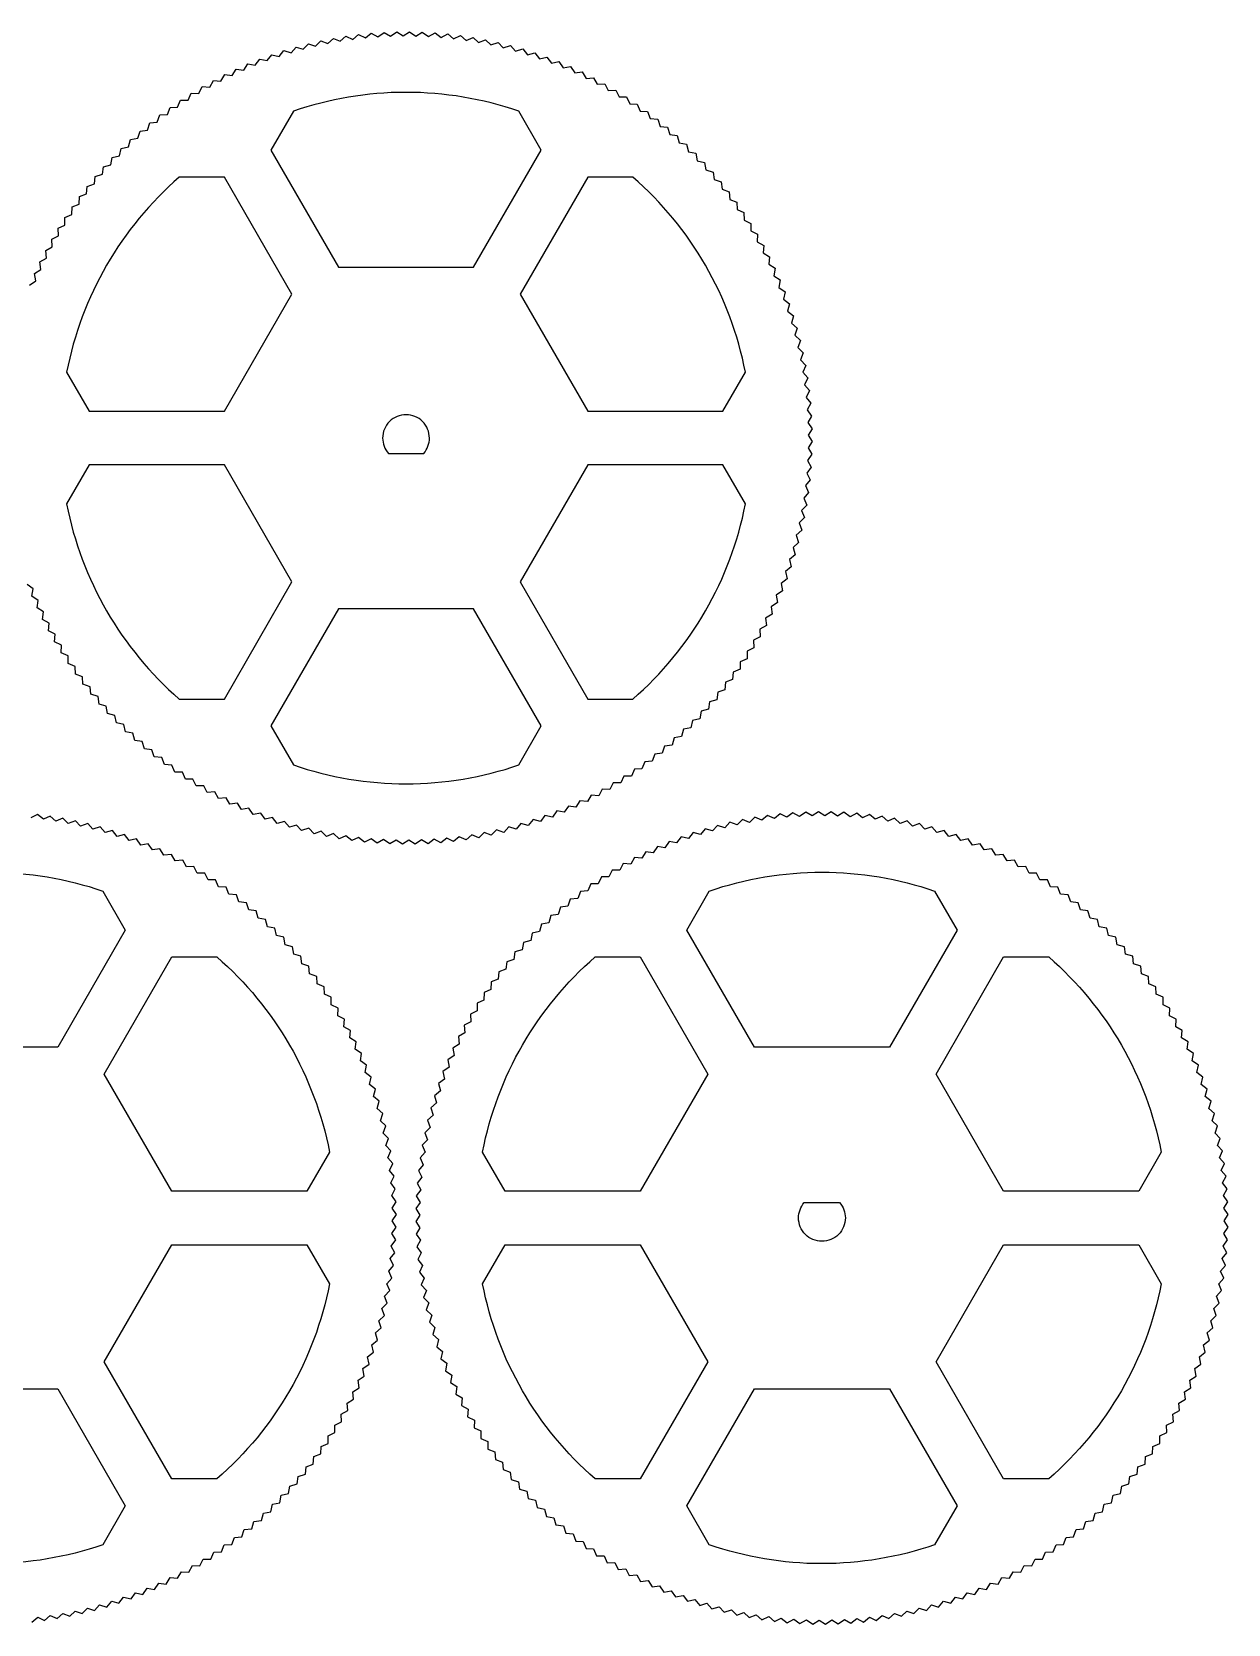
# Model space of a CAD drawing. Extents: x 10 to 440, y 14 to 290.
# Drawn here: x 370.9 to 439.9, y 198.1 to 289.9 of the extents above; entities that cross this region are included whole.
import ezdxf

# ---------------------------------------------------------------- set-up
doc = ezdxf.new("R2010")
doc.units = 0
doc.layers.add('Layer_1', color=7, linetype='CONTINUOUS')

msp = doc.modelspace()

# ---------------------------------------------------------------- linework, layer by layer
at = {"layer": 'Layer_1', "color": 7}
for p, q in [((387.98902, 289.26436), (388.30519, 289.56304)), ((388.30519, 289.56304), (388.70629, 289.39483)), ((388.70629, 289.39483), (389.03168, 289.68343)), ((389.03168, 289.68343), (389.42729, 289.5027)), ((389.42729, 289.5027), (389.76159, 289.78095)), ((389.76159, 289.78095), (390.15133, 289.58788)), ((390.15133, 289.58788), (390.49421, 289.85548)), ((390.49421, 289.85548), (390.87769, 289.65027)), ((390.87769, 289.65027), (391.2288, 289.90697)), ((391.2288, 289.90697), (391.60565, 289.68982)), ((391.60565, 289.68982), (391.96465, 289.93536)), ((391.96465, 289.93536), (392.33449, 289.70647)), ((392.33449, 289.70647), (392.70103, 289.94062)), ((392.70103, 289.94062), (393.0635, 289.70023)), ((393.0635, 289.70023), (393.43721, 289.92275)), ((393.43721, 289.92275), (393.79195, 289.67109)), ((393.79195, 289.67109), (394.17246, 289.88177)), ((394.17246, 289.88177), (394.51913, 289.61909)), ((394.51913, 289.61909), (394.90607, 289.8177)), ((394.90607, 289.8177), (395.24431, 289.54427)), ((395.24431, 289.54427), (395.6373, 289.73063)), ((395.6373, 289.73063), (395.96678, 289.44671)), ((395.96678, 289.44671), (396.36544, 289.62063)), ((396.36544, 289.62063), (396.68584, 289.3265)), ((396.68584, 289.3265), (397.08976, 289.48782)), ((397.08976, 289.48782), (397.40076, 289.18377)), ((384.48348, 288.27837), (384.74903, 288.62284)), ((384.74903, 288.62284), (385.1715, 288.51944)), ((385.1715, 288.51944), (385.44774, 288.8554)), ((385.44774, 288.8554), (385.86676, 288.73878)), ((385.86676, 288.73878), (386.15341, 289.06589)), ((386.15341, 289.06589), (386.56856, 288.93617)), ((386.56856, 288.93617), (386.86535, 289.25412)), ((386.86535, 289.25412), (387.27621, 289.11142)), ((387.27621, 289.11142), (387.58284, 289.41989)), ((387.58284, 289.41989), (387.98902, 289.26436)), ((397.40076, 289.18377), (397.80955, 289.33232)), ((397.80955, 289.33232), (398.11085, 289.01865)), ((398.11085, 289.01865), (398.5241, 289.15428)), ((398.5241, 289.15428), (398.8154, 288.8313)), ((398.8154, 288.8313), (399.23271, 288.95389)), ((399.23271, 288.95389), (399.51372, 288.62192)), ((399.51372, 288.62192), (399.93467, 288.73135)), ((399.93467, 288.73135), (400.20512, 288.39071)), ((382.46956, 287.42734), (382.70151, 287.79527)), ((382.70151, 287.79527), (383.13184, 287.73207)), ((383.13184, 287.73207), (383.37524, 288.09253)), ((383.37524, 288.09253), (383.80337, 288.01583)), ((383.80337, 288.01583), (384.05797, 288.36847)), ((384.05797, 288.36847), (384.48348, 288.27837)), ((400.20512, 288.39071), (400.6293, 288.48681)), ((400.6293, 288.48681), (400.88891, 288.13785)), ((400.88891, 288.13785), (401.3159, 288.22065)), ((401.3159, 288.22065), (401.56442, 287.86371)), ((401.56442, 287.86371), (401.9938, 287.93301)), ((401.9938, 287.93301), (402.23099, 287.56843)), ((402.23099, 287.56843), (402.66234, 287.62423)), ((402.66234, 287.62423), (402.88796, 287.25239)), ((380.54467, 286.39042), (380.74097, 286.77854)), ((380.74097, 286.77854), (381.17533, 286.75614)), ((381.17533, 286.75614), (381.38373, 287.13791)), ((381.38373, 287.13791), (381.81718, 287.10191)), ((381.81718, 287.10191), (382.03746, 287.47694)), ((382.03746, 287.47694), (382.46956, 287.42734)), ((402.88796, 287.25239), (403.32084, 287.29459)), ((403.32084, 287.29459), (403.53467, 286.91585)), ((403.53467, 286.91585), (403.96867, 286.94445)), ((403.96867, 286.94445), (404.1705, 286.55917)), ((379.31935, 285.60064), (379.49089, 286.00032)), ((379.49089, 286.00032), (379.92581, 286.00532)), ((379.92581, 286.00532), (380.10982, 286.39942)), ((380.10982, 286.39942), (380.54467, 286.39042)), ((392.46015, 286.45018), (392.46016, 286.45018)), ((404.1705, 286.55917), (404.60518, 286.57417)), ((404.60518, 286.57417), (404.79481, 286.18275)), ((404.79481, 286.18275), (405.22975, 286.18375)), ((405.22975, 286.18375), (405.40698, 285.78656)), ((405.40698, 285.78656), (405.84175, 285.77416)), ((405.84175, 285.77416), (406.00642, 285.3716)), ((378.14605, 284.73529), (378.29216, 285.14496)), ((378.29216, 285.14496), (378.7259, 285.17716)), ((378.7259, 285.17716), (378.88481, 285.58204)), ((378.88481, 285.58204), (379.31935, 285.60064)), ((386.00061, 285.36134), (384.70095, 283.10982)), ((400.30051, 283.10982), (399.00085, 285.36084)), ((406.00642, 285.3716), (406.44058, 285.3456)), ((406.44058, 285.3456), (406.59253, 284.93806)), ((406.59253, 284.93806), (407.02566, 284.89846)), ((407.02566, 284.89846), (407.16473, 284.48636)), ((377.0294, 283.79801), (377.14949, 284.21604)), ((377.14949, 284.21604), (377.58036, 284.27544)), ((377.58036, 284.27544), (377.71353, 284.68949)), ((377.71353, 284.68949), (378.14605, 284.73529)), ((407.16473, 284.48636), (407.5964, 284.43316)), ((407.5964, 284.43316), (407.72246, 284.01689)), ((407.72246, 284.01689), (408.15225, 283.95009)), ((408.15225, 283.95009), (408.26517, 283.53007)), ((375.97381, 282.79246), (376.06741, 283.21721)), ((376.06741, 283.21721), (376.4937, 283.30351)), ((376.4937, 283.30351), (376.60061, 283.72511)), ((376.60061, 283.72511), (377.0294, 283.79801)), ((384.70095, 283.10982), (388.60045, 276.35519)), ((396.40049, 276.35519), (400.30051, 283.10982)), ((408.26517, 283.53007), (408.69265, 283.44987)), ((408.69265, 283.44987), (408.79235, 283.02651)), ((408.79235, 283.02651), (409.2171, 282.93291)), ((374.98343, 281.72257), (375.05023, 282.15236)), ((375.05023, 282.15236), (375.47025, 282.26528)), ((375.47025, 282.26528), (375.55045, 282.69276)), ((375.55045, 282.69276), (375.97381, 282.79246)), ((409.2171, 282.93291), (409.3034, 282.50662)), ((409.3034, 282.50662), (409.725, 282.39971)), ((409.725, 282.39971), (409.7979, 281.97092)), ((374.10186, 281.02577), (374.51396, 281.16484)), ((374.51396, 281.16484), (374.56716, 281.59651)), ((374.56716, 281.59651), (374.98343, 281.72257)), ((382.01532, 281.56058), (379.41651, 281.56005)), ((385.91534, 274.80595), (382.01532, 281.56058)), ((402.9851, 281.55952), (399.08508, 274.80436)), ((405.58494, 281.55952), (402.9851, 281.55952)), ((409.7979, 281.97092), (410.21593, 281.85083)), ((410.21593, 281.85083), (410.27533, 281.41996)), ((410.27533, 281.41996), (410.68938, 281.28679)), ((410.68938, 281.28679), (410.73518, 280.85427)), ((373.62872, 280.00653), (373.65472, 280.44069)), ((373.65472, 280.44069), (374.06226, 280.59264)), ((374.06226, 280.59264), (374.10186, 281.02577)), ((410.73518, 280.85427), (411.14485, 280.70816)), ((411.14485, 280.70816), (411.17705, 280.27442)), ((411.17705, 280.27442), (411.58193, 280.11551)), ((372.81657, 279.22986), (373.21376, 279.40709)), ((373.21376, 279.40709), (373.22616, 279.84186)), ((373.22616, 279.84186), (373.62872, 280.00653)), ((411.58193, 280.11551), (411.60053, 279.68097)), ((411.60053, 279.68097), (412.00021, 279.50943)), ((412.00021, 279.50943), (412.00521, 279.07451)), ((372.42615, 278.60529), (372.81757, 278.79492)), ((372.44115, 278.17061), (372.42615, 278.60529)), ((372.81757, 278.79492), (372.81657, 279.22986)), ((412.00521, 279.07451), (412.39931, 278.8905)), ((412.39931, 278.8905), (412.39031, 278.45565)), ((412.39031, 278.45565), (412.77843, 278.25935)), ((371.70573, 277.32095), (372.08447, 277.53478)), ((372.05587, 277.96878), (372.44115, 278.17061)), ((372.08447, 277.53478), (372.05587, 277.96878)), ((412.77843, 278.25935), (412.75603, 277.82499)), ((412.75603, 277.82499), (413.1378, 277.61659)), ((413.1378, 277.61659), (413.1018, 277.18314)), ((371.37609, 276.66245), (371.74793, 276.88807)), ((371.43189, 276.2311), (371.37609, 276.66245)), ((371.74793, 276.88807), (371.70573, 277.32095)), ((413.1018, 277.18314), (413.47683, 276.96286)), ((413.47683, 276.96286), (413.42723, 276.53076)), ((371.06731, 275.99391), (371.43189, 276.2311)), ((371.13661, 275.56453), (371.06731, 275.99391)), ((388.60045, 276.35519), (396.40049, 276.35519)), ((413.42723, 276.53076), (413.79516, 276.29881)), ((413.79516, 276.29881), (413.73196, 275.86848)), ((413.73196, 275.86848), (414.09242, 275.62508)), ((370.77967, 275.31601), (371.13661, 275.56453)), ((382.01584, 268.05079), (385.91534, 274.80595)), ((399.08508, 274.80436), (402.9851, 268.04976)), ((414.09242, 275.62508), (414.01572, 275.19695)), ((414.01572, 275.19695), (414.36836, 274.94235)), ((414.36836, 274.94235), (414.27826, 274.51684)), ((414.27826, 274.51684), (414.62273, 274.25129)), ((414.62273, 274.25129), (414.51933, 273.82882)), ((414.51933, 273.82882), (414.85529, 273.55258)), ((414.85529, 273.55258), (414.73867, 273.13356)), ((414.73867, 273.13356), (415.06578, 272.84691)), ((415.06578, 272.84691), (414.93606, 272.43176)), ((414.93606, 272.43176), (415.25401, 272.13497)), ((415.25401, 272.13497), (415.11131, 271.72411)), ((415.11131, 271.72411), (415.41978, 271.41748)), ((415.41978, 271.41748), (415.26425, 271.0113)), ((372.91562, 270.30232), (374.2158, 268.05079)), ((410.78463, 268.04976), (412.08429, 270.30078)), ((415.26425, 271.0113), (415.56293, 270.69513)), ((415.56293, 270.69513), (415.39472, 270.29403)), ((415.39472, 270.29403), (415.68332, 269.96864)), ((415.68332, 269.96864), (415.50259, 269.57303)), ((415.50259, 269.57303), (415.78084, 269.23873)), ((415.78084, 269.23873), (415.58777, 268.84899)), ((415.58777, 268.84899), (415.85537, 268.50611)), ((415.85537, 268.50611), (415.65016, 268.12263)), ((374.2158, 268.05079), (382.01584, 268.05079)), ((392.50001, 267.85), (392.50001, 267.85)), ((402.9851, 268.04976), (410.78463, 268.04976)), ((415.65016, 268.12263), (415.90686, 267.77152)), ((415.90686, 267.77152), (415.68971, 267.39467)), ((415.68971, 267.39467), (415.93525, 267.03567)), ((415.93525, 267.03567), (415.70636, 266.66583)), ((415.70636, 266.66583), (415.94051, 266.29929)), ((391.48052, 265.6164), (393.51945, 265.6164)), ((415.92264, 265.56311), (415.67098, 265.20837)), ((415.94051, 266.29929), (415.70012, 265.93682)), ((415.70012, 265.93682), (415.92264, 265.56311)), ((374.21528, 264.94969), (372.91562, 262.69864)), ((382.01532, 264.94969), (374.21528, 264.94969)), ((385.91534, 258.19506), (382.01532, 264.94969)), ((402.98458, 264.94969), (399.08457, 258.19506)), ((410.78463, 264.94969), (402.98458, 264.94969)), ((412.08429, 262.69864), (410.78463, 264.94969)), ((415.88166, 264.82786), (415.61898, 264.48119)), ((415.67098, 265.20837), (415.88166, 264.82786)), ((415.81759, 264.09425), (415.54416, 263.75601)), ((415.54416, 263.75601), (415.73052, 263.36302)), ((415.61898, 264.48119), (415.81759, 264.09425)), ((415.73052, 263.36302), (415.4466, 263.03354)), ((415.4466, 263.03354), (415.62052, 262.63488)), ((415.48771, 261.91056), (415.18366, 261.59956)), ((415.62052, 262.63488), (415.32639, 262.31448)), ((415.32639, 262.31448), (415.48771, 261.91056)), ((415.33221, 261.19077), (415.01854, 260.88947)), ((415.18366, 261.59956), (415.33221, 261.19077)), ((415.15417, 260.47622), (414.83119, 260.18492)), ((414.83119, 260.18492), (414.95378, 259.76761)), ((415.01854, 260.88947), (415.15417, 260.47622)), ((414.95378, 259.76761), (414.62181, 259.4866)), ((414.62181, 259.4866), (414.73124, 259.06565)), ((382.01532, 251.44044), (385.91534, 258.19506)), ((399.08457, 258.19506), (402.98458, 251.44044)), ((414.4868, 258.37102), (414.13784, 258.11141)), ((414.73124, 259.06565), (414.3906, 258.7952)), ((414.3906, 258.7952), (414.4868, 258.37102)), ((370.98459, 257.80348), (370.63195, 258.05808)), ((370.90789, 257.37535), (370.98459, 257.80348)), ((371.26835, 257.13195), (370.90789, 257.37535)), ((414.22064, 257.68442), (413.8637, 257.4359)), ((413.8637, 257.4359), (413.933, 257.00652)), ((414.13784, 258.11141), (414.22064, 257.68442)), ((371.20515, 256.70162), (371.26835, 257.13195)), ((371.57308, 256.46967), (371.20515, 256.70162)), ((371.52348, 256.03757), (371.57308, 256.46967)), ((388.59993, 256.64476), (384.70043, 249.89014)), ((396.39997, 256.64476), (388.59993, 256.64476)), ((400.29999, 249.89014), (396.39997, 256.64476)), ((413.933, 257.00652), (413.56842, 256.76933)), ((413.56842, 256.76933), (413.62422, 256.33798)), ((371.89851, 255.81729), (371.52348, 256.03757)), ((371.86251, 255.38384), (371.89851, 255.81729)), ((413.29458, 255.67948), (412.91584, 255.46565)), ((412.91584, 255.46565), (412.94444, 255.03165)), ((413.62422, 256.33798), (413.25238, 256.11236)), ((413.25238, 256.11236), (413.29458, 255.67948)), ((372.24428, 255.17544), (371.86251, 255.38384)), ((372.22188, 254.74108), (372.24428, 255.17544)), ((372.61, 254.54478), (372.22188, 254.74108)), ((372.601, 254.10993), (372.61, 254.54478)), ((412.94444, 255.03165), (412.55916, 254.82982)), ((412.55916, 254.82982), (412.57416, 254.39514)), ((372.9951, 253.92592), (372.601, 254.10993)), ((373.0001, 253.491), (372.9951, 253.92592)), ((411.78655, 253.59334), (411.77415, 253.15857)), ((412.18374, 253.77057), (411.78655, 253.59334)), ((412.57416, 254.39514), (412.18274, 254.20551)), ((412.18274, 254.20551), (412.18374, 253.77057)), ((373.39978, 253.31946), (373.0001, 253.491)), ((373.41838, 252.88492), (373.39978, 253.31946)), ((373.82326, 252.72601), (373.41838, 252.88492)), ((373.85546, 252.29227), (373.82326, 252.72601)), ((411.37159, 252.9939), (411.34559, 252.55974)), ((411.77415, 253.15857), (411.37159, 252.9939)), ((374.26513, 252.14616), (373.85546, 252.29227)), ((374.31093, 251.71364), (374.26513, 252.14616)), ((410.48635, 251.83559), (410.43315, 251.40392)), ((410.89845, 251.97466), (410.48635, 251.83559)), ((410.93805, 252.40779), (410.89845, 251.97466)), ((411.34559, 252.55974), (410.93805, 252.40779)), ((374.72498, 251.58047), (374.31093, 251.71364)), ((374.78438, 251.1496), (374.72498, 251.58047)), ((375.20241, 251.02951), (374.78438, 251.1496)), ((375.27531, 250.60072), (375.20241, 251.02951)), ((379.416, 251.44044), (382.01532, 251.44044)), ((402.98458, 251.44044), (405.58443, 251.44044)), ((409.95008, 250.84807), (409.53006, 250.73515)), ((410.01688, 251.27786), (409.95008, 250.84807)), ((410.43315, 251.40392), (410.01688, 251.27786)), ((375.69691, 250.49381), (375.27531, 250.60072)), ((375.78321, 250.06752), (375.69691, 250.49381)), ((376.20796, 249.97392), (375.78321, 250.06752)), ((376.30766, 249.55056), (376.20796, 249.97392)), ((409.0265, 250.20797), (408.9329, 249.78322)), ((409.44986, 250.30767), (409.0265, 250.20797)), ((409.53006, 250.73515), (409.44986, 250.30767)), ((376.73514, 249.47036), (376.30766, 249.55056)), ((376.84806, 249.05034), (376.73514, 249.47036)), ((377.27785, 248.98354), (376.84806, 249.05034)), ((384.70043, 249.89014), (386.00009, 247.63858)), ((398.99981, 247.63858), (400.29999, 249.89014)), ((407.97091, 249.20242), (407.85082, 248.78439)), ((408.3997, 249.27532), (407.97091, 249.20242)), ((408.50661, 249.69692), (408.3997, 249.27532)), ((408.9329, 249.78322), (408.50661, 249.69692)), ((377.40391, 248.56727), (377.27785, 248.98354)), ((377.83558, 248.51407), (377.40391, 248.56727)), ((377.97465, 248.10197), (377.83558, 248.51407)), ((378.40778, 248.06237), (377.97465, 248.10197)), ((406.85426, 248.26514), (406.70815, 247.85547)), ((407.28678, 248.31094), (406.85426, 248.26514)), ((407.41995, 248.72499), (407.28678, 248.31094)), ((407.85082, 248.78439), (407.41995, 248.72499)), ((378.55973, 247.65483), (378.40778, 248.06237)), ((378.99389, 247.62883), (378.55973, 247.65483)), ((379.15856, 247.22627), (378.99389, 247.62883)), ((379.59333, 247.21387), (379.15856, 247.22627)), ((379.77056, 246.81668), (379.59333, 247.21387)), ((405.68096, 247.39979), (405.50942, 247.00011)), ((406.1155, 247.41839), (405.68096, 247.39979)), ((406.27441, 247.82327), (406.1155, 247.41839)), ((406.70815, 247.85547), (406.27441, 247.82327)), ((380.2055, 246.81768), (379.77056, 246.81668)), ((380.39513, 246.42626), (380.2055, 246.81768)), ((380.82981, 246.44126), (380.39513, 246.42626)), ((381.03164, 246.05598), (380.82981, 246.44126)), ((403.82498, 246.24429), (403.61658, 245.86252)), ((404.25934, 246.22189), (403.82498, 246.24429)), ((404.45564, 246.61001), (404.25934, 246.22189)), ((404.89049, 246.60101), (404.45564, 246.61001)), ((405.0745, 246.99511), (404.89049, 246.60101)), ((405.50942, 247.00011), (405.0745, 246.99511)), ((381.46564, 246.08458), (381.03164, 246.05598)), ((381.67947, 245.70584), (381.46564, 246.08458)), ((382.11235, 245.74804), (381.67947, 245.70584)), ((382.33797, 245.3762), (382.11235, 245.74804)), ((382.76932, 245.432), (382.33797, 245.3762)), ((383.00651, 245.06742), (382.76932, 245.432)), ((402.53075, 245.57309), (402.2988, 245.20516)), ((402.96285, 245.52349), (402.53075, 245.57309)), ((403.18313, 245.89852), (402.96285, 245.52349)), ((403.61658, 245.86252), (403.18313, 245.89852)), ((371.23872, 244.78052), (370.84898, 244.58745)), ((371.57302, 244.50227), (371.23872, 244.78052)), ((371.96863, 244.683), (371.57302, 244.50227)), ((372.29402, 244.3944), (371.96863, 244.683)), ((372.69512, 244.56261), (372.29402, 244.3944)), ((373.01129, 244.26393), (372.69512, 244.56261)), ((373.41747, 244.41946), (373.01129, 244.26393)), ((373.7241, 244.11099), (373.41747, 244.41946)), ((383.43589, 245.13672), (383.00651, 245.06742)), ((383.68441, 244.77978), (383.43589, 245.13672)), ((384.1114, 244.86258), (383.68441, 244.77978)), ((384.37101, 244.51362), (384.1114, 244.86258)), ((384.79519, 244.60972), (384.37101, 244.51362)), ((385.06564, 244.26908), (384.79519, 244.60972)), ((399.82881, 244.48099), (399.55257, 244.14503)), ((400.25128, 244.37759), (399.82881, 244.48099)), ((400.51683, 244.72206), (400.25128, 244.37759)), ((400.94234, 244.63196), (400.51683, 244.72206)), ((401.19694, 244.9846), (400.94234, 244.63196)), ((401.62507, 244.9079), (401.19694, 244.9846)), ((401.86847, 245.26836), (401.62507, 244.9079)), ((402.2988, 245.20516), (401.86847, 245.26836)), ((411.91055, 244.48739), (411.59955, 244.18334)), ((412.31447, 244.32607), (411.91055, 244.48739)), ((412.63487, 244.6202), (412.31447, 244.32607)), ((413.03353, 244.44628), (412.63487, 244.6202)), ((413.36301, 244.7302), (413.03353, 244.44628)), ((413.756, 244.54384), (413.36301, 244.7302)), ((414.09424, 244.81727), (413.756, 244.54384)), ((414.48118, 244.61866), (414.09424, 244.81727)), ((414.82785, 244.88134), (414.48118, 244.61866)), ((415.20836, 244.67066), (414.82785, 244.88134)), ((415.5631, 244.92232), (415.20836, 244.67066)), ((415.93681, 244.6998), (415.5631, 244.92232)), ((416.29928, 244.94019), (415.93681, 244.6998)), ((416.66582, 244.70604), (416.29928, 244.94019)), ((417.03566, 244.93493), (416.66582, 244.70604)), ((417.39466, 244.68939), (417.03566, 244.93493)), ((417.77151, 244.90654), (417.39466, 244.68939)), ((418.12262, 244.64984), (417.77151, 244.90654)), ((418.5061, 244.85505), (418.12262, 244.64984)), ((418.84898, 244.58745), (418.5061, 244.85505)), ((419.23872, 244.78052), (418.84898, 244.58745)), ((419.57302, 244.50227), (419.23872, 244.78052)), ((419.96863, 244.683), (419.57302, 244.50227)), ((420.29402, 244.3944), (419.96863, 244.683)), ((420.69512, 244.56261), (420.29402, 244.3944)), ((421.01129, 244.26393), (420.69512, 244.56261)), ((421.41747, 244.41946), (421.01129, 244.26393)), ((421.7241, 244.11099), (421.41747, 244.41946)), ((374.13496, 244.25369), (373.7241, 244.11099)), ((374.43175, 243.93574), (374.13496, 244.25369)), ((374.8469, 244.06546), (374.43175, 243.93574)), ((375.13355, 243.73835), (374.8469, 244.06546)), ((375.55257, 243.85497), (375.13355, 243.73835)), ((375.82881, 243.51901), (375.55257, 243.85497)), ((376.25128, 243.62241), (375.82881, 243.51901)), ((376.51683, 243.27794), (376.25128, 243.62241)), ((385.48659, 244.37851), (385.06564, 244.26908)), ((385.7676, 244.04654), (385.48659, 244.37851)), ((386.18491, 244.16913), (385.7676, 244.04654)), ((386.47621, 243.84615), (386.18491, 244.16913)), ((386.88946, 243.98178), (386.47621, 243.84615)), ((387.19076, 243.66811), (386.88946, 243.98178)), ((387.59955, 243.81666), (387.19076, 243.66811)), ((387.91055, 243.51261), (387.59955, 243.81666)), ((388.31447, 243.67393), (387.91055, 243.51261)), ((388.63487, 243.3798), (388.31447, 243.67393)), ((389.03353, 243.55372), (388.63487, 243.3798)), ((389.36301, 243.2698), (389.03353, 243.55372)), ((395.57302, 243.49773), (395.23872, 243.21948)), ((395.96863, 243.317), (395.57302, 243.49773)), ((396.29402, 243.6056), (395.96863, 243.317)), ((396.69512, 243.43739), (396.29402, 243.6056)), ((397.01129, 243.73607), (396.69512, 243.43739)), ((397.41747, 243.58054), (397.01129, 243.73607)), ((397.7241, 243.88901), (397.41747, 243.58054)), ((398.13496, 243.74631), (397.7241, 243.88901)), ((398.43175, 244.06426), (398.13496, 243.74631)), ((398.8469, 243.93454), (398.43175, 244.06426)), ((399.13355, 244.26165), (398.8469, 243.93454)), ((399.55257, 244.14503), (399.13355, 244.26165)), ((408.37101, 243.48638), (408.1114, 243.13742)), ((408.79519, 243.39028), (408.37101, 243.48638)), ((409.06564, 243.73092), (408.79519, 243.39028)), ((409.48659, 243.62149), (409.06564, 243.73092)), ((409.7676, 243.95346), (409.48659, 243.62149)), ((410.18491, 243.83087), (409.7676, 243.95346)), ((410.47621, 244.15385), (410.18491, 243.83087)), ((410.88946, 244.01822), (410.47621, 244.15385)), ((411.19076, 244.33189), (410.88946, 244.01822)), ((411.59955, 244.18334), (411.19076, 244.33189)), ((422.13496, 244.25369), (421.7241, 244.11099)), ((422.43175, 243.93574), (422.13496, 244.25369)), ((422.8469, 244.06546), (422.43175, 243.93574)), ((423.13355, 243.73835), (422.8469, 244.06546)), ((423.55257, 243.85497), (423.13355, 243.73835)), ((423.82881, 243.51901), (423.55257, 243.85497)), ((424.25128, 243.62241), (423.82881, 243.51901)), ((424.51683, 243.27794), (424.25128, 243.62241)), ((376.94234, 243.36804), (376.51683, 243.27794)), ((377.19694, 243.0154), (376.94234, 243.36804)), ((377.62507, 243.0921), (377.19694, 243.0154)), ((377.86847, 242.73164), (377.62507, 243.0921)), ((378.2988, 242.79484), (377.86847, 242.73164)), ((378.53075, 242.42691), (378.2988, 242.79484)), ((389.756, 243.45616), (389.36301, 243.2698)), ((390.09424, 243.18273), (389.756, 243.45616)), ((390.48118, 243.38134), (390.09424, 243.18273)), ((390.82785, 243.11866), (390.48118, 243.38134)), ((391.20836, 243.32934), (390.82785, 243.11866)), ((391.5631, 243.07768), (391.20836, 243.32934)), ((391.93681, 243.3002), (391.5631, 243.07768)), ((392.29928, 243.05981), (391.93681, 243.3002)), ((392.66582, 243.29396), (392.29928, 243.05981)), ((393.03566, 243.06507), (392.66582, 243.29396)), ((393.39466, 243.31061), (393.03566, 243.06507)), ((393.77151, 243.09346), (393.39466, 243.31061)), ((394.12262, 243.35016), (393.77151, 243.09346)), ((394.5061, 243.14495), (394.12262, 243.35016)), ((394.84898, 243.41255), (394.5061, 243.14495)), ((395.23872, 243.21948), (394.84898, 243.41255)), ((406.33797, 242.6238), (406.11235, 242.25196)), ((406.76932, 242.568), (406.33797, 242.6238)), ((407.00651, 242.93258), (406.76932, 242.568)), ((407.43589, 242.86328), (407.00651, 242.93258)), ((407.68441, 243.22022), (407.43589, 242.86328)), ((408.1114, 243.13742), (407.68441, 243.22022)), ((424.94234, 243.36804), (424.51683, 243.27794)), ((425.19694, 243.0154), (424.94234, 243.36804)), ((425.62507, 243.0921), (425.19694, 243.0154)), ((425.86847, 242.73164), (425.62507, 243.0921)), ((426.2988, 242.79484), (425.86847, 242.73164)), ((426.53075, 242.42691), (426.2988, 242.79484)), ((378.96285, 242.47651), (378.53075, 242.42691)), ((379.18313, 242.10148), (378.96285, 242.47651)), ((379.61658, 242.13748), (379.18313, 242.10148)), ((379.82498, 241.75571), (379.61658, 242.13748)), ((380.25934, 241.77811), (379.82498, 241.75571)), ((380.45564, 241.38999), (380.25934, 241.77811)), ((405.03164, 241.94402), (404.82981, 241.55874)), ((405.46564, 241.91542), (405.03164, 241.94402)), ((405.67947, 242.29416), (405.46564, 241.91542)), ((406.11235, 242.25196), (405.67947, 242.29416)), ((426.96285, 242.47651), (426.53075, 242.42691)), ((427.18313, 242.10148), (426.96285, 242.47651)), ((427.61658, 242.13748), (427.18313, 242.10148)), ((427.82498, 241.75571), (427.61658, 242.13748)), ((428.25934, 241.77811), (427.82498, 241.75571)), ((428.45564, 241.38999), (428.25934, 241.77811)), ((380.89049, 241.39899), (380.45564, 241.38999)), ((381.0745, 241.00489), (380.89049, 241.39899)), ((381.50942, 240.99989), (381.0745, 241.00489)), ((381.68096, 240.60021), (381.50942, 240.99989)), ((403.15856, 240.77373), (402.99389, 240.37117)), ((403.59333, 240.78613), (403.15856, 240.77373)), ((403.77056, 241.18332), (403.59333, 240.78613)), ((404.2055, 241.18232), (403.77056, 241.18332)), ((404.39513, 241.57374), (404.2055, 241.18232)), ((404.82981, 241.55874), (404.39513, 241.57374)), ((428.89049, 241.39899), (428.45564, 241.38999)), ((429.0745, 241.00489), (428.89049, 241.39899)), ((429.50942, 240.99989), (429.0745, 241.00489)), ((429.68096, 240.60021), (429.50942, 240.99989)), ((374.99981, 240.36142), (376.29999, 238.10986)), ((382.1155, 240.58161), (381.68096, 240.60021)), ((382.27441, 240.17673), (382.1155, 240.58161)), ((382.70815, 240.14453), (382.27441, 240.17673)), ((382.85426, 239.73486), (382.70815, 240.14453)), ((401.97465, 239.89803), (401.83558, 239.48593)), ((402.40778, 239.93763), (401.97465, 239.89803)), ((402.55973, 240.34517), (402.40778, 239.93763)), ((402.99389, 240.37117), (402.55973, 240.34517)), ((408.70043, 238.10986), (410.00009, 240.36142)), ((422.99981, 240.36142), (424.29999, 238.10986)), ((430.1155, 240.58161), (429.68096, 240.60021)), ((430.27441, 240.17673), (430.1155, 240.58161)), ((430.70815, 240.14453), (430.27441, 240.17673)), ((430.85426, 239.73486), (430.70815, 240.14453)), ((383.28678, 239.68906), (382.85426, 239.73486)), ((383.41995, 239.27501), (383.28678, 239.68906)), ((383.85082, 239.21561), (383.41995, 239.27501)), ((383.97091, 238.79758), (383.85082, 239.21561)), ((400.84806, 238.94966), (400.73514, 238.52964)), ((401.27785, 239.01646), (400.84806, 238.94966)), ((401.40391, 239.43273), (401.27785, 239.01646)), ((401.83558, 239.48593), (401.40391, 239.43273)), ((431.28678, 239.68906), (430.85426, 239.73486)), ((431.41995, 239.27501), (431.28678, 239.68906)), ((431.85082, 239.21561), (431.41995, 239.27501)), ((431.97091, 238.79758), (431.85082, 239.21561)), ((376.29999, 238.10986), (372.39997, 231.35524)), ((384.3997, 238.72468), (383.97091, 238.79758)), ((384.50661, 238.30308), (384.3997, 238.72468)), ((384.9329, 238.21678), (384.50661, 238.30308)), ((385.0265, 237.79203), (384.9329, 238.21678)), ((400.20796, 238.02608), (399.78321, 237.93248)), ((400.30766, 238.44944), (400.20796, 238.02608)), ((400.73514, 238.52964), (400.30766, 238.44944)), ((412.59993, 231.35524), (408.70043, 238.10986)), ((424.29999, 238.10986), (420.39997, 231.35524)), ((432.3997, 238.72468), (431.97091, 238.79758)), ((432.50661, 238.30308), (432.3997, 238.72468)), ((432.9329, 238.21678), (432.50661, 238.30308)), ((433.0265, 237.79203), (432.9329, 238.21678)), ((385.44986, 237.69233), (385.0265, 237.79203)), ((385.53006, 237.26485), (385.44986, 237.69233)), ((385.95008, 237.15193), (385.53006, 237.26485)), ((386.01688, 236.72214), (385.95008, 237.15193)), ((399.27531, 237.39928), (399.20241, 236.97049)), ((399.69691, 237.50619), (399.27531, 237.39928)), ((399.78321, 237.93248), (399.69691, 237.50619)), ((433.44986, 237.69233), (433.0265, 237.79203)), ((433.53006, 237.26485), (433.44986, 237.69233)), ((433.95008, 237.15193), (433.53006, 237.26485)), ((434.01688, 236.72214), (433.95008, 237.15193)), ((375.08457, 229.80494), (378.98458, 236.55956)), ((378.98458, 236.55956), (381.58443, 236.55956)), ((386.43315, 236.59608), (386.01688, 236.72214)), ((386.48635, 236.16441), (386.43315, 236.59608)), ((386.89845, 236.02534), (386.48635, 236.16441)), ((398.31093, 236.28636), (398.26513, 235.85384)), ((398.72498, 236.41953), (398.31093, 236.28636)), ((398.78438, 236.8504), (398.72498, 236.41953)), ((399.20241, 236.97049), (398.78438, 236.8504)), ((403.416, 236.55956), (406.01532, 236.55956)), ((406.01532, 236.55956), (409.91534, 229.80494)), ((423.08457, 229.80494), (426.98458, 236.55956)), ((426.98458, 236.55956), (429.58443, 236.55956)), ((434.43315, 236.59608), (434.01688, 236.72214)), ((434.48635, 236.16441), (434.43315, 236.59608)), ((434.89845, 236.02534), (434.48635, 236.16441)), ((386.93805, 235.59221), (386.89845, 236.02534)), ((387.34559, 235.44026), (386.93805, 235.59221)), ((387.37159, 235.0061), (387.34559, 235.44026)), ((397.82326, 235.27399), (397.41838, 235.11508)), ((397.85546, 235.70773), (397.82326, 235.27399)), ((398.26513, 235.85384), (397.85546, 235.70773)), ((434.93805, 235.59221), (434.89845, 236.02534)), ((435.34559, 235.44026), (434.93805, 235.59221)), ((435.37159, 235.0061), (435.34559, 235.44026)), ((387.77415, 234.84143), (387.37159, 235.0061)), ((387.78655, 234.40666), (387.77415, 234.84143)), ((388.18374, 234.22943), (387.78655, 234.40666)), ((397.0001, 234.509), (396.9951, 234.07408)), ((397.39978, 234.68054), (397.0001, 234.509)), ((397.41838, 235.11508), (397.39978, 234.68054)), ((435.77415, 234.84143), (435.37159, 235.0061)), ((435.78655, 234.40666), (435.77415, 234.84143)), ((436.18374, 234.22943), (435.78655, 234.40666)), ((388.18274, 233.79449), (388.18374, 234.22943)), ((388.57416, 233.60486), (388.18274, 233.79449)), ((388.55916, 233.17018), (388.57416, 233.60486)), ((396.61, 233.45522), (396.22188, 233.25892)), ((396.9951, 234.07408), (396.601, 233.89007)), ((396.601, 233.89007), (396.61, 233.45522)), ((436.18274, 233.79449), (436.18374, 234.22943)), ((436.57416, 233.60486), (436.18274, 233.79449)), ((436.55916, 233.17018), (436.57416, 233.60486)), ((388.94444, 232.96835), (388.55916, 233.17018)), ((388.91584, 232.53435), (388.94444, 232.96835)), ((389.29458, 232.32052), (388.91584, 232.53435)), ((396.24428, 232.82456), (395.86251, 232.61616)), ((395.86251, 232.61616), (395.89851, 232.18271)), ((396.22188, 233.25892), (396.24428, 232.82456)), ((436.94444, 232.96835), (436.55916, 233.17018)), ((436.91584, 232.53435), (436.94444, 232.96835)), ((437.29458, 232.32052), (436.91584, 232.53435)), ((389.25238, 231.88764), (389.29458, 232.32052)), ((389.62422, 231.66202), (389.25238, 231.88764)), ((389.56842, 231.23067), (389.62422, 231.66202)), ((395.89851, 232.18271), (395.52348, 231.96243)), ((395.52348, 231.96243), (395.57308, 231.53033)), ((437.25238, 231.88764), (437.29458, 232.32052)), ((437.62422, 231.66202), (437.25238, 231.88764)), ((437.56842, 231.23067), (437.62422, 231.66202)), ((372.39997, 231.35524), (364.59993, 231.35524)), ((389.933, 230.99348), (389.56842, 231.23067)), ((389.8637, 230.5641), (389.933, 230.99348)), ((395.26835, 230.86805), (394.90789, 230.62465)), ((394.90789, 230.62465), (394.98459, 230.19652)), ((395.57308, 231.53033), (395.20515, 231.29838)), ((395.20515, 231.29838), (395.26835, 230.86805)), ((420.39997, 231.35524), (412.59993, 231.35524)), ((437.933, 230.99348), (437.56842, 231.23067)), ((437.8637, 230.5641), (437.933, 230.99348)), ((378.98458, 223.05031), (375.08457, 229.80494)), ((390.22064, 230.31558), (389.8637, 230.5641)), ((390.13784, 229.88859), (390.22064, 230.31558)), ((390.4868, 229.62898), (390.13784, 229.88859)), ((394.98459, 230.19652), (394.63195, 229.94192)), ((394.63195, 229.94192), (394.72205, 229.51641)), ((409.91534, 229.80494), (406.01532, 223.05031)), ((426.98458, 223.05031), (423.08457, 229.80494)), ((438.22064, 230.31558), (437.8637, 230.5641)), ((438.13784, 229.88859), (438.22064, 230.31558)), ((438.4868, 229.62898), (438.13784, 229.88859)), ((390.3906, 229.2048), (390.4868, 229.62898)), ((390.73124, 228.93435), (390.3906, 229.2048)), ((390.62181, 228.5134), (390.73124, 228.93435)), ((394.48098, 228.82839), (394.14502, 228.55215)), ((394.72205, 229.51641), (394.37758, 229.25086)), ((394.37758, 229.25086), (394.48098, 228.82839)), ((438.3906, 229.2048), (438.4868, 229.62898)), ((438.73124, 228.93435), (438.3906, 229.2048)), ((438.62181, 228.5134), (438.73124, 228.93435)), ((390.95378, 228.23239), (390.62181, 228.5134)), ((390.83119, 227.81508), (390.95378, 228.23239)), ((394.26164, 228.13313), (393.93453, 227.84648)), ((394.14502, 228.55215), (394.26164, 228.13313)), ((438.95378, 228.23239), (438.62181, 228.5134)), ((438.83119, 227.81508), (438.95378, 228.23239)), ((391.15417, 227.52378), (390.83119, 227.81508)), ((391.01854, 227.11053), (391.15417, 227.52378)), ((391.33221, 226.80923), (391.01854, 227.11053)), ((394.06425, 227.43133), (393.7463, 227.13454)), ((393.7463, 227.13454), (393.889, 226.72368)), ((393.93453, 227.84648), (394.06425, 227.43133)), ((439.15417, 227.52378), (438.83119, 227.81508)), ((439.01854, 227.11053), (439.15417, 227.52378)), ((439.33221, 226.80923), (439.01854, 227.11053)), ((391.18366, 226.40044), (391.33221, 226.80923)), ((391.48771, 226.08944), (391.18366, 226.40044)), ((391.32639, 225.68552), (391.48771, 226.08944)), ((393.889, 226.72368), (393.58053, 226.41705)), ((393.58053, 226.41705), (393.73606, 226.01087)), ((439.18366, 226.40044), (439.33221, 226.80923)), ((439.48771, 226.08944), (439.18366, 226.40044)), ((439.32639, 225.68552), (439.48771, 226.08944)), ((388.08429, 225.30136), (386.78463, 223.05031)), ((391.62052, 225.36512), (391.32639, 225.68552)), ((391.4466, 224.96646), (391.62052, 225.36512)), ((393.60559, 225.2936), (393.31699, 224.96821)), ((393.73606, 226.01087), (393.43738, 225.6947)), ((393.43738, 225.6947), (393.60559, 225.2936)), ((398.21528, 223.05031), (396.91562, 225.30136)), ((436.08429, 225.30136), (434.78463, 223.05031)), ((439.62052, 225.36512), (439.32639, 225.68552)), ((439.4466, 224.96646), (439.62052, 225.36512)), ((391.73052, 224.63698), (391.4466, 224.96646)), ((391.54416, 224.24399), (391.73052, 224.63698)), ((391.81759, 223.90575), (391.54416, 224.24399)), ((393.49772, 224.5726), (393.21947, 224.2383)), ((393.21947, 224.2383), (393.41254, 223.84856)), ((393.31699, 224.96821), (393.49772, 224.5726)), ((439.73052, 224.63698), (439.4466, 224.96646)), ((439.54416, 224.24399), (439.73052, 224.63698)), ((439.81759, 223.90575), (439.54416, 224.24399)), ((391.61898, 223.51881), (391.81759, 223.90575)), ((391.88166, 223.17214), (391.61898, 223.51881)), ((393.41254, 223.84856), (393.14494, 223.50568)), ((393.14494, 223.50568), (393.35015, 223.1222)), ((439.61898, 223.51881), (439.81759, 223.90575)), ((439.88166, 223.17214), (439.61898, 223.51881)), ((386.78463, 223.05031), (378.98458, 223.05031)), ((391.67098, 222.79163), (391.88166, 223.17214)), ((391.92264, 222.43689), (391.67098, 222.79163)), ((391.70012, 222.06318), (391.92264, 222.43689)), ((393.3106, 222.39424), (393.06506, 222.03524)), ((393.35015, 223.1222), (393.09345, 222.77109)), ((393.09345, 222.77109), (393.3106, 222.39424)), ((406.01532, 223.05031), (398.21528, 223.05031)), ((415.48052, 222.3836), (417.51945, 222.3836)), ((434.78463, 223.05031), (426.98458, 223.05031)), ((439.67098, 222.79163), (439.88166, 223.17214)), ((439.92264, 222.43689), (439.67098, 222.79163)), ((439.70012, 222.06318), (439.92264, 222.43689)), ((391.94051, 221.70071), (391.70012, 222.06318)), ((391.70636, 221.33417), (391.94051, 221.70071)), ((393.29395, 221.6654), (393.0598, 221.29886)), ((393.06506, 222.03524), (393.29395, 221.6654)), ((439.94051, 221.70071), (439.70012, 222.06318)), ((439.70636, 221.33417), (439.94051, 221.70071)), ((391.68971, 220.60533), (391.93525, 220.96433)), ((391.90686, 220.22848), (391.68971, 220.60533)), ((391.93525, 220.96433), (391.70636, 221.33417)), ((393.0598, 221.29886), (393.30019, 220.93639)), ((393.30019, 220.93639), (393.07767, 220.56268)), ((393.07767, 220.56268), (393.32933, 220.20794)), ((439.68971, 220.60533), (439.93525, 220.96433)), ((439.90686, 220.22848), (439.68971, 220.60533)), ((439.93525, 220.96433), (439.70636, 221.33417)), ((375.08508, 213.19564), (378.9851, 219.95024)), ((378.9851, 219.95024), (386.78463, 219.95024)), ((386.78463, 219.95024), (388.08429, 217.69922)), ((391.65016, 219.87737), (391.90686, 220.22848)), ((391.85537, 219.49389), (391.65016, 219.87737)), ((393.32933, 220.20794), (393.11865, 219.82743)), ((393.11865, 219.82743), (393.38133, 219.48076)), ((396.91562, 217.69768), (398.2158, 219.94921)), ((398.2158, 219.94921), (406.01584, 219.94921)), ((406.01584, 219.94921), (409.91534, 213.19405)), ((416.50001, 220.15), (416.50001, 220.15)), ((423.08508, 213.19564), (426.9851, 219.95024)), ((426.9851, 219.95024), (434.78463, 219.95024)), ((434.78463, 219.95024), (436.08429, 217.69922)), ((439.65016, 219.87737), (439.90686, 220.22848)), ((439.85537, 219.49389), (439.65016, 219.87737)), ((391.50259, 218.42697), (391.78084, 218.76127)), ((391.58777, 219.15101), (391.85537, 219.49389)), ((391.78084, 218.76127), (391.58777, 219.15101)), ((393.38133, 219.48076), (393.18272, 219.09382)), ((393.18272, 219.09382), (393.45615, 218.75558)), ((393.45615, 218.75558), (393.26979, 218.36259)), ((439.50259, 218.42697), (439.78084, 218.76127)), ((439.58777, 219.15101), (439.85537, 219.49389)), ((439.78084, 218.76127), (439.58777, 219.15101)), ((391.39472, 217.70597), (391.68332, 218.03136)), ((391.68332, 218.03136), (391.50259, 218.42697)), ((393.26979, 218.36259), (393.55371, 218.03311)), ((393.55371, 218.03311), (393.37979, 217.63445)), ((439.39472, 217.70597), (439.68332, 218.03136)), ((439.68332, 218.03136), (439.50259, 218.42697)), ((391.26425, 216.9887), (391.56293, 217.30487)), ((391.41978, 216.58252), (391.26425, 216.9887)), ((391.56293, 217.30487), (391.39472, 217.70597)), ((393.37979, 217.63445), (393.67392, 217.31405)), ((393.67392, 217.31405), (393.5126, 216.91013)), ((393.5126, 216.91013), (393.81665, 216.59913)), ((439.26425, 216.9887), (439.56293, 217.30487)), ((439.41978, 216.58252), (439.26425, 216.9887)), ((439.56293, 217.30487), (439.39472, 217.70597)), ((391.11131, 216.27589), (391.41978, 216.58252)), ((391.25401, 215.86503), (391.11131, 216.27589)), ((393.81665, 216.59913), (393.6681, 216.19034)), ((393.6681, 216.19034), (393.98177, 215.88904)), ((439.11131, 216.27589), (439.41978, 216.58252)), ((439.25401, 215.86503), (439.11131, 216.27589)), ((390.73867, 214.86644), (391.06578, 215.15309)), ((390.93606, 215.56824), (391.25401, 215.86503)), ((391.06578, 215.15309), (390.93606, 215.56824)), ((393.98177, 215.88904), (393.84614, 215.47579)), ((393.84614, 215.47579), (394.16912, 215.18449)), ((394.16912, 215.18449), (394.04653, 214.76718)), ((438.73867, 214.86644), (439.06578, 215.15309)), ((438.93606, 215.56824), (439.25401, 215.86503)), ((439.06578, 215.15309), (438.93606, 215.56824)), ((390.51933, 214.17118), (390.85529, 214.44742)), ((390.62273, 213.74871), (390.51933, 214.17118)), ((390.85529, 214.44742), (390.73867, 214.86644)), ((394.04653, 214.76718), (394.3785, 214.48617)), ((394.3785, 214.48617), (394.26907, 214.06522)), ((438.51933, 214.17118), (438.85529, 214.44742)), ((438.62273, 213.74871), (438.51933, 214.17118)), ((438.85529, 214.44742), (438.73867, 214.86644)), ((378.9851, 206.44048), (375.08508, 213.19564)), ((390.27826, 213.48316), (390.62273, 213.74871)), ((390.36836, 213.05765), (390.27826, 213.48316)), ((394.26907, 214.06522), (394.60971, 213.79477)), ((394.60971, 213.79477), (394.51351, 213.37059)), ((394.51351, 213.37059), (394.86247, 213.11098)), ((409.91534, 213.19405), (406.01532, 206.43942)), ((426.9851, 206.44048), (423.08508, 213.19564)), ((438.27826, 213.48316), (438.62273, 213.74871)), ((438.36836, 213.05765), (438.27826, 213.48316)), ((389.73196, 212.13152), (390.09242, 212.37492)), ((390.01572, 212.80305), (390.36836, 213.05765)), ((390.09242, 212.37492), (390.01572, 212.80305)), ((394.86247, 213.11098), (394.77967, 212.68399)), ((394.77967, 212.68399), (395.13661, 212.43547)), ((395.13661, 212.43547), (395.06731, 212.00609)), ((437.73196, 212.13152), (438.09242, 212.37492)), ((438.01572, 212.80305), (438.36836, 213.05765)), ((438.09242, 212.37492), (438.01572, 212.80305)), ((364.60045, 211.64481), (372.40049, 211.64481)), ((372.40049, 211.64481), (376.30051, 204.89018)), ((389.42723, 211.46924), (389.79516, 211.70119)), ((389.47683, 211.03714), (389.42723, 211.46924)), ((389.79516, 211.70119), (389.73196, 212.13152)), ((395.06731, 212.00609), (395.43189, 211.7689)), ((395.43189, 211.7689), (395.37609, 211.33755)), ((395.37609, 211.33755), (395.74793, 211.11193)), ((408.70095, 204.89018), (412.60045, 211.64481)), ((412.60045, 211.64481), (420.40049, 211.64481)), ((420.40049, 211.64481), (424.30051, 204.89018)), ((437.42723, 211.46924), (437.79516, 211.70119)), ((437.47683, 211.03714), (437.42723, 211.46924)), ((437.79516, 211.70119), (437.73196, 212.13152)), ((389.1018, 210.81686), (389.47683, 211.03714)), ((389.1378, 210.38341), (389.1018, 210.81686)), ((395.74793, 211.11193), (395.70573, 210.67905)), ((395.70573, 210.67905), (396.08447, 210.46522)), ((396.08447, 210.46522), (396.05587, 210.03122)), ((437.1018, 210.81686), (437.47683, 211.03714)), ((437.1378, 210.38341), (437.1018, 210.81686)), ((388.39031, 209.54435), (388.77843, 209.74065)), ((388.39931, 209.1095), (388.39031, 209.54435)), ((388.75603, 210.17501), (389.1378, 210.38341)), ((388.77843, 209.74065), (388.75603, 210.17501)), ((396.05587, 210.03122), (396.44115, 209.82939)), ((396.44115, 209.82939), (396.42615, 209.39471)), ((436.39031, 209.54435), (436.77843, 209.74065)), ((436.39931, 209.1095), (436.39031, 209.54435)), ((436.75603, 210.17501), (437.1378, 210.38341)), ((436.77843, 209.74065), (436.75603, 210.17501)), ((388.00021, 208.49057), (388.00521, 208.92549)), ((388.00521, 208.92549), (388.39931, 209.1095)), ((396.42615, 209.39471), (396.81757, 209.20508)), ((396.81757, 209.20508), (396.81657, 208.77014)), ((396.81657, 208.77014), (397.21376, 208.59291)), ((397.21376, 208.59291), (397.22616, 208.15814)), ((436.00021, 208.49057), (436.00521, 208.92549)), ((436.00521, 208.92549), (436.39931, 209.1095)), ((387.14485, 207.29184), (387.17705, 207.72558)), ((387.17705, 207.72558), (387.58193, 207.88449)), ((387.58193, 207.88449), (387.60053, 208.31903)), ((387.60053, 208.31903), (388.00021, 208.49057)), ((397.22616, 208.15814), (397.62872, 207.99347)), ((397.62872, 207.99347), (397.65472, 207.55931)), ((435.14485, 207.29184), (435.17705, 207.72558)), ((435.17705, 207.72558), (435.58193, 207.88449)), ((435.58193, 207.88449), (435.60053, 208.31903)), ((435.60053, 208.31903), (436.00021, 208.49057)), ((386.68938, 206.71321), (386.73518, 207.14573)), ((386.73518, 207.14573), (387.14485, 207.29184)), ((397.65472, 207.55931), (398.06226, 207.40736)), ((398.06226, 207.40736), (398.10186, 206.97423)), ((398.10186, 206.97423), (398.51396, 206.83516)), ((398.51396, 206.83516), (398.56716, 206.40349)), ((434.68938, 206.71321), (434.73518, 207.14573)), ((434.73518, 207.14573), (435.14485, 207.29184)), ((381.58494, 206.44048), (378.9851, 206.44048)), ((385.725, 205.60029), (385.7979, 206.02908)), ((385.7979, 206.02908), (386.21593, 206.14917)), ((386.21593, 206.14917), (386.27533, 206.58004)), ((386.27533, 206.58004), (386.68938, 206.71321)), ((398.56716, 206.40349), (398.98343, 206.27743)), ((398.98343, 206.27743), (399.05023, 205.84764)), ((399.05023, 205.84764), (399.47025, 205.73472)), ((406.01532, 206.43942), (403.41651, 206.43995)), ((429.58494, 206.44048), (426.9851, 206.44048)), ((433.725, 205.60029), (433.7979, 206.02908)), ((433.7979, 206.02908), (434.21593, 206.14917)), ((434.21593, 206.14917), (434.27533, 206.58004)), ((434.27533, 206.58004), (434.68938, 206.71321)), ((384.69265, 204.55013), (384.79235, 204.97349)), ((384.79235, 204.97349), (385.2171, 205.06709)), ((385.2171, 205.06709), (385.3034, 205.49338)), ((385.3034, 205.49338), (385.725, 205.60029)), ((399.47025, 205.73472), (399.55045, 205.30724)), ((399.55045, 205.30724), (399.97381, 205.20754)), ((399.97381, 205.20754), (400.06741, 204.78279)), ((432.69265, 204.55013), (432.79235, 204.97349)), ((432.79235, 204.97349), (433.2171, 205.06709)), ((433.2171, 205.06709), (433.3034, 205.49338)), ((433.3034, 205.49338), (433.725, 205.60029)), ((376.30051, 204.89018), (375.00085, 202.63916)), ((383.5964, 203.56684), (383.72246, 203.98311)), ((383.72246, 203.98311), (384.15225, 204.04991)), ((384.15225, 204.04991), (384.26517, 204.46993)), ((384.26517, 204.46993), (384.69265, 204.55013)), ((400.06741, 204.78279), (400.4937, 204.69649)), ((400.4937, 204.69649), (400.60061, 204.27489)), ((400.60061, 204.27489), (401.0294, 204.20199)), ((401.0294, 204.20199), (401.14949, 203.78396)), ((410.00061, 202.63866), (408.70095, 204.89018)), ((424.30051, 204.89018), (423.00085, 202.63916)), ((431.5964, 203.56684), (431.72246, 203.98311)), ((431.72246, 203.98311), (432.15225, 204.04991)), ((432.15225, 204.04991), (432.26517, 204.46993)), ((432.26517, 204.46993), (432.69265, 204.55013)), ((382.44058, 202.6544), (382.59253, 203.06194)), ((382.59253, 203.06194), (383.02566, 203.10154)), ((383.02566, 203.10154), (383.16473, 203.51364)), ((383.16473, 203.51364), (383.5964, 203.56684)), ((401.14949, 203.78396), (401.58036, 203.72456)), ((401.58036, 203.72456), (401.71353, 203.31051)), ((401.71353, 203.31051), (402.14605, 203.26471)), ((402.14605, 203.26471), (402.29216, 202.85504)), ((430.44058, 202.6544), (430.59253, 203.06194)), ((430.59253, 203.06194), (431.02566, 203.10154)), ((431.02566, 203.10154), (431.16473, 203.51364)), ((431.16473, 203.51364), (431.5964, 203.56684)), ((381.22975, 201.81625), (381.40698, 202.21344)), ((381.40698, 202.21344), (381.84175, 202.22584)), ((381.84175, 202.22584), (382.00642, 202.6284)), ((382.00642, 202.6284), (382.44058, 202.6544)), ((402.29216, 202.85504), (402.7259, 202.82284)), ((402.7259, 202.82284), (402.88481, 202.41796)), ((402.88481, 202.41796), (403.31935, 202.39936)), ((403.31935, 202.39936), (403.49089, 201.99968)), ((429.22975, 201.81625), (429.40698, 202.21344)), ((429.40698, 202.21344), (429.84175, 202.22584)), ((429.84175, 202.22584), (430.00642, 202.6284)), ((430.00642, 202.6284), (430.44058, 202.6544)), ((379.96867, 201.05555), (380.1705, 201.44083)), ((380.1705, 201.44083), (380.60518, 201.42583)), ((380.60518, 201.42583), (380.79481, 201.81725)), ((380.79481, 201.81725), (381.22975, 201.81625)), ((403.49089, 201.99968), (403.92581, 201.99468)), ((403.92581, 201.99468), (404.10982, 201.60058)), ((404.10982, 201.60058), (404.54467, 201.60958)), ((404.54467, 201.60958), (404.74097, 201.22146)), ((404.74097, 201.22146), (405.17533, 201.24386)), ((405.17533, 201.24386), (405.38373, 200.86209)), ((416.46015, 201.54982), (416.46016, 201.54982)), ((427.96867, 201.05555), (428.1705, 201.44083)), ((428.1705, 201.44083), (428.60518, 201.42583)), ((428.60518, 201.42583), (428.79481, 201.81725)), ((428.79481, 201.81725), (429.22975, 201.81625)), ((377.9938, 200.06699), (378.23099, 200.43157)), ((378.23099, 200.43157), (378.66234, 200.37577)), ((378.66234, 200.37577), (378.88796, 200.74761)), ((378.88796, 200.74761), (379.32084, 200.70541)), ((379.32084, 200.70541), (379.53467, 201.08415)), ((379.53467, 201.08415), (379.96867, 201.05555)), ((405.38373, 200.86209), (405.81718, 200.89809)), ((405.81718, 200.89809), (406.03746, 200.52306)), ((406.03746, 200.52306), (406.46956, 200.57266)), ((406.46956, 200.57266), (406.70151, 200.20473)), ((425.9938, 200.06699), (426.23099, 200.43157)), ((426.23099, 200.43157), (426.66234, 200.37577)), ((426.66234, 200.37577), (426.88796, 200.74761)), ((426.88796, 200.74761), (427.32084, 200.70541)), ((427.32084, 200.70541), (427.53467, 201.08415)), ((427.53467, 201.08415), (427.96867, 201.05555)), ((375.93467, 199.26865), (376.20512, 199.60929)), ((376.20512, 199.60929), (376.6293, 199.51319)), ((376.6293, 199.51319), (376.88891, 199.86215)), ((376.88891, 199.86215), (377.3159, 199.77935)), ((377.3159, 199.77935), (377.56442, 200.13629)), ((377.56442, 200.13629), (377.9938, 200.06699)), ((406.70151, 200.20473), (407.13184, 200.26793)), ((407.13184, 200.26793), (407.37524, 199.90747)), ((407.37524, 199.90747), (407.80337, 199.98417)), ((407.80337, 199.98417), (408.05797, 199.63153)), ((408.05797, 199.63153), (408.48348, 199.72163)), ((408.48348, 199.72163), (408.74903, 199.37716)), ((408.74903, 199.37716), (409.1715, 199.48056)), ((409.1715, 199.48056), (409.44774, 199.1446)), ((423.93467, 199.26865), (424.20512, 199.60929)), ((424.20512, 199.60929), (424.6293, 199.51319)), ((424.6293, 199.51319), (424.88891, 199.86215)), ((424.88891, 199.86215), (425.3159, 199.77935)), ((425.3159, 199.77935), (425.56442, 200.13629)), ((425.56442, 200.13629), (425.9938, 200.06699)), ((371.6373, 198.26937), (371.96678, 198.55329)), ((371.96678, 198.55329), (372.36544, 198.37937)), ((372.36544, 198.37937), (372.68584, 198.6735)), ((372.68584, 198.6735), (373.08976, 198.51218)), ((373.08976, 198.51218), (373.40076, 198.81623)), ((373.40076, 198.81623), (373.80955, 198.66768)), ((373.80955, 198.66768), (374.11085, 198.98135)), ((374.11085, 198.98135), (374.5241, 198.84572)), ((374.5241, 198.84572), (374.8154, 199.1687)), ((374.8154, 199.1687), (375.23271, 199.04611)), ((375.23271, 199.04611), (375.51372, 199.37808)), ((375.51372, 199.37808), (375.93467, 199.26865)), ((409.44774, 199.1446), (409.86676, 199.26122)), ((409.86676, 199.26122), (410.15341, 198.93411)), ((410.15341, 198.93411), (410.56856, 199.06383)), ((410.56856, 199.06383), (410.86535, 198.74588)), ((410.86535, 198.74588), (411.27621, 198.88858)), ((411.27621, 198.88858), (411.58284, 198.58011)), ((411.58284, 198.58011), (411.98902, 198.73564)), ((411.98902, 198.73564), (412.30519, 198.43696)), ((412.30519, 198.43696), (412.70629, 198.60517)), ((412.70629, 198.60517), (413.03168, 198.31657)), ((413.03168, 198.31657), (413.42729, 198.4973)), ((413.42729, 198.4973), (413.76159, 198.21905)), ((419.6373, 198.26937), (419.96678, 198.55329)), ((419.96678, 198.55329), (420.36544, 198.37937)), ((420.36544, 198.37937), (420.68584, 198.6735)), ((420.68584, 198.6735), (421.08976, 198.51218)), ((421.08976, 198.51218), (421.40076, 198.81623)), ((421.40076, 198.81623), (421.80955, 198.66768)), ((421.80955, 198.66768), (422.11085, 198.98135)), ((422.11085, 198.98135), (422.5241, 198.84572)), ((422.5241, 198.84572), (422.8154, 199.1687)), ((422.8154, 199.1687), (423.23271, 199.04611)), ((423.23271, 199.04611), (423.51372, 199.37808)), ((423.51372, 199.37808), (423.93467, 199.26865)), ((370.90607, 198.1823), (371.24431, 198.45573)), ((371.24431, 198.45573), (371.6373, 198.26937)), ((413.76159, 198.21905), (414.15133, 198.41212)), ((414.15133, 198.41212), (414.49421, 198.14452)), ((414.49421, 198.14452), (414.87769, 198.34973)), ((414.87769, 198.34973), (415.2288, 198.09303)), ((415.2288, 198.09303), (415.60565, 198.31018)), ((415.60565, 198.31018), (415.96465, 198.06464)), ((415.96465, 198.06464), (416.33449, 198.29353)), ((416.33449, 198.29353), (416.70103, 198.05938)), ((416.70103, 198.05938), (417.0635, 198.29977)), ((417.0635, 198.29977), (417.43721, 198.07725)), ((417.43721, 198.07725), (417.79195, 198.32891)), ((417.79195, 198.32891), (418.17246, 198.11823)), ((418.17246, 198.11823), (418.51913, 198.38091)), ((418.51913, 198.38091), (418.90607, 198.1823)), ((418.90607, 198.1823), (419.24431, 198.45573)), ((419.24431, 198.45573), (419.6373, 198.26937))]:
    msp.add_line(p, q, dxfattribs=at)
for points in [[(392.46016, 286.45018), (390.26169, 286.445631), (388.07909, 286.077726), (386.00061, 285.36134)], [(392.49995, 286.45018), (392.486683, 286.450193), (392.473417, 286.450193), (392.46015, 286.45018)], [(399.00085, 285.36084), (396.909275, 286.081904), (394.712328, 286.450041), (392.49995, 286.45018)], [(379.41651, 281.56005), (376.053396, 278.638552), (373.764875, 274.675471), (372.91562, 270.30232)], [(412.08429, 270.30078), (411.235659, 274.674091), (408.947677, 278.637531), (405.58494, 281.55952)], [(391.545402, 267.454813), (391.292224, 267.201768), (391.149993, 266.858562), (391.15, 266.5007)], [(392.50001, 267.85), (392.141964, 267.850011), (391.79858, 267.707858), (391.545402, 267.454813)], [(393.454605, 267.454806), (393.201432, 267.70785), (392.858052, 267.850006), (392.50001, 267.85)], [(393.85, 266.5007), (393.850007, 266.858558), (393.707779, 267.201761), (393.454605, 267.454806)], [(391.15, 266.5007), (391.150047, 266.175772), (391.267409, 265.861774), (391.48052, 265.6164)], [(393.51945, 265.6164), (393.732572, 265.86177), (393.849944, 266.175768), (393.85, 266.5007)], [(372.91562, 262.69864), (373.76464, 258.325387), (376.052985, 254.362135), (379.416, 251.44044)], [(405.58443, 251.44044), (408.947253, 254.362213), (411.235409, 258.325456), (412.08429, 262.69864)], [(386.00009, 247.63858), (388.091365, 246.91781), (390.287951, 246.549854), (392.49995, 246.54977)], [(392.49995, 246.54977), (394.711949, 246.549854), (396.908535, 246.91781), (398.99981, 247.63858)], [(368.49995, 241.45023), (370.711949, 241.450146), (372.908535, 241.08219), (374.99981, 240.36142)], [(410.00009, 240.36142), (412.091365, 241.08219), (414.287951, 241.450146), (416.49995, 241.45023)], [(416.49995, 241.45023), (418.711949, 241.450146), (420.908535, 241.08219), (422.99981, 240.36142)], [(381.58443, 236.55956), (384.947253, 233.637787), (387.235409, 229.674544), (388.08429, 225.30136)], [(396.91562, 225.30136), (397.76464, 229.674613), (400.052985, 233.637865), (403.416, 236.55956)], [(429.58443, 236.55956), (432.947253, 233.637787), (435.235409, 229.674544), (436.08429, 225.30136)], [(415.15, 221.4993), (415.150047, 221.824228), (415.267409, 222.138226), (415.48052, 222.3836)], [(417.51945, 222.3836), (417.732572, 222.13823), (417.849944, 221.824232), (417.85, 221.4993)], [(415.545402, 220.545187), (415.292224, 220.798232), (415.149993, 221.141438), (415.15, 221.4993)], [(417.85, 221.4993), (417.850007, 221.141442), (417.707779, 220.798239), (417.454605, 220.545194)], [(416.50001, 220.15), (416.141964, 220.149989), (415.79858, 220.292142), (415.545402, 220.545187)], [(417.454605, 220.545194), (417.201432, 220.29215), (416.858052, 220.149994), (416.50001, 220.15)], [(388.08429, 217.69922), (387.235659, 213.325909), (384.947677, 209.362469), (381.58494, 206.44048)], [(403.41651, 206.43995), (400.053396, 209.361448), (397.764875, 213.324529), (396.91562, 217.69768)], [(436.08429, 217.69922), (435.235659, 213.325909), (432.947677, 209.362469), (429.58494, 206.44048)], [(375.00085, 202.63916), (372.909275, 201.918096), (370.712328, 201.549959), (368.49995, 201.54982)], [(416.46016, 201.54982), (414.26169, 201.554369), (412.07909, 201.922274), (410.00061, 202.63866)], [(423.00085, 202.63916), (420.909275, 201.918096), (418.712328, 201.549959), (416.49995, 201.54982)], [(416.49995, 201.54982), (416.486683, 201.549807), (416.473417, 201.549807), (416.46015, 201.54982)]]:
    msp.add_open_spline(points, degree=3, dxfattribs=at)

doc.saveas('drawing.dxf')
